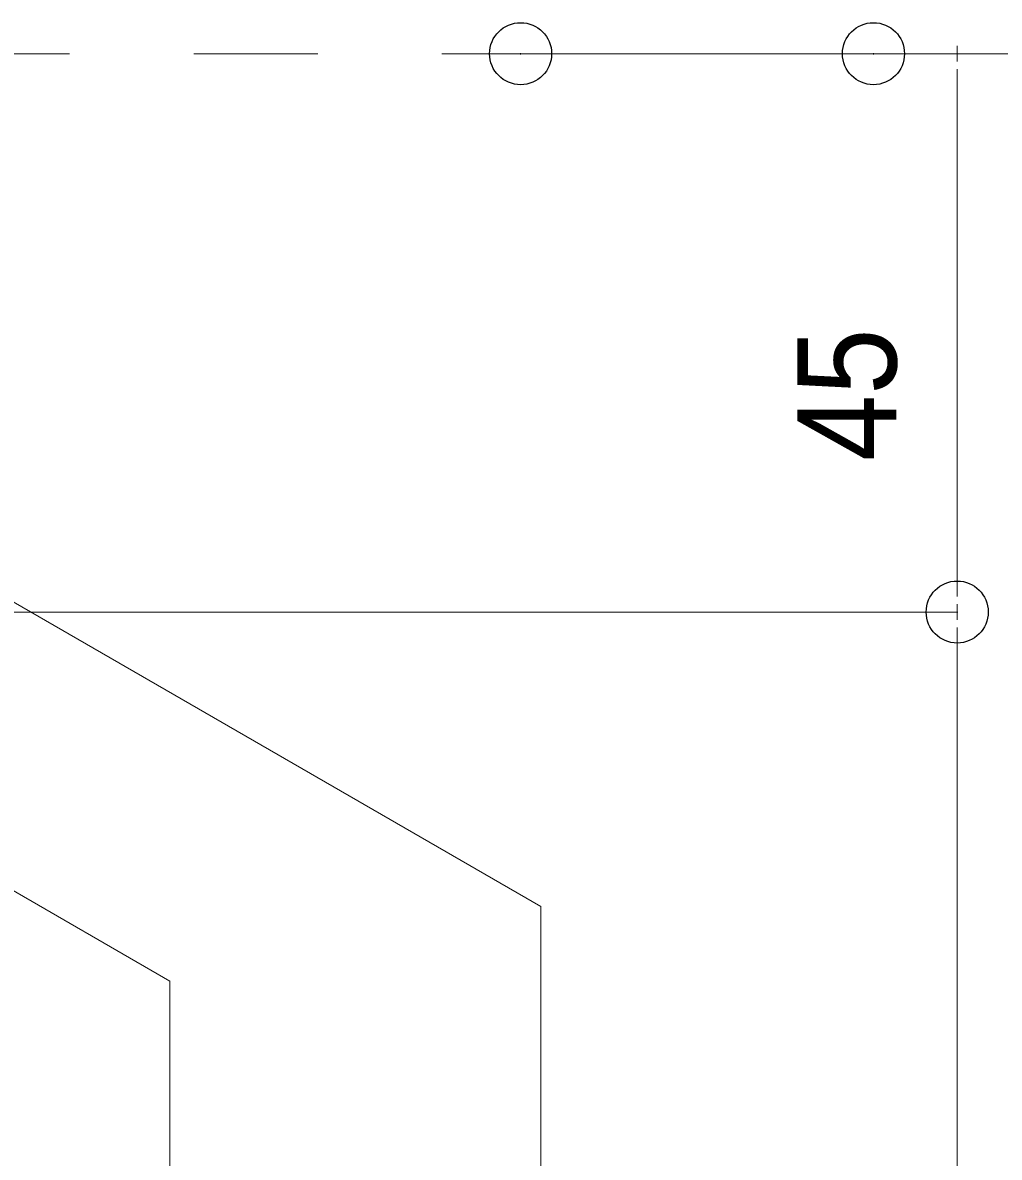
# Model space of a CAD drawing. Units: millimetres, scale not verified. Extents: x -829 to 829, y -160 to 161.
# Drawn here: x -492.38 to -476.65, y 42.96 to 61.25 of the extents above; entities that cross this region are included whole.
import ezdxf
from ezdxf.enums import TextEntityAlignment as Align

# ---------------------------------------------------------------- set-up
doc = ezdxf.new("R2010")
doc.units = ezdxf.units.MM
doc.header["$LTSCALE"] = 2
doc.header["$PDMODE"] = 32
doc.header["$PDSIZE"] = 1
doc.linetypes.add('CHAIN1', pattern=[8, 5, -1, 1, -1])
for name, color, linetype, lineweight in [('0-0_一般', 4, 'Continuous', 9), ('0-4_寸法', 7, 'Continuous', 9), ('0-5_0', 7, 'Continuous', 9), ('0-7_文字', 4, 'Continuous', 9)]:
    doc.layers.add(name, color=color, linetype=linetype, lineweight=lineweight)
doc.layers.add('0-6_Defpoints', color=7, linetype='Continuous')
doc.styles.add('Osaka', font='')
doc.styles.get('Osaka').set_extended_font_data('Osaka')

# ---------------------------------------------------------------- blocks, each defined once
blk = doc.blocks.new('_DOT')
at = {"layer": '0-5_0'}
for p, q in [((-1, 0), (-2, 0)), ((-0.5, 0), (0.5, 0))]:
    blk.add_line(p, q, dxfattribs=at)

msp = doc.modelspace()

# ---------------------------------------------------------------- linework, layer by layer
at = {"layer": '0-0_一般', "color": 7, "linetype": 'CHAIN1'}
msp.add_line((-533.626, 60.751), (-481.826, 60.751), dxfattribs=at)
at = {"layer": '0-4_寸法'}
for p, q in [((-483.359, 60.751), (-471.359, 60.751)), ((-477.675, 60.751), (-477.325, 60.751)), ((-477.325, 60.25), (-477.325, 52.252)), ((-504.086, 51.751), (-477.325, 51.751)), ((-492.225, 51.751), (-477.325, 51.751)), ((-477.325, -49.748), (-477.325, 51.25))]:
    msp.add_line(p, q, dxfattribs=at)
at = {"layer": '0-6_Defpoints'}
for p in [(-484.359, 60.751), (-478.675, 60.751), (-477.325, 51.751), (-477.325, 51.751)]:
    msp.add_point(p, dxfattribs=at)
at = {"layer": '0-7_文字', "color": 7}
for p, q in [((-501.757, 57.239), (-484.032, 47.005)), ((-507.986, 56.181), (-490.008, 45.802)), ((-484.032, 47.005), (-484.032, 14.232)), ((-490.008, 45.802), (-490.008, -9.945))]:
    msp.add_line(p, q, dxfattribs=at)

# ---------------------------------------------------------------- block references
at = {"layer": '0-4_寸法', "xscale": 0.2503723, "yscale": 0.2503723}
for p, rotation in [((-477.325, 60.751), 90), ((-477.325, 51.751), 270), ((-477.325, 51.751), 90)]:
    msp.add_blockref('_DOT', p, dxfattribs=dict(at, rotation=rotation))

# ---------------------------------------------------------------- texts
at = {"layer": '0-4_寸法', "style": 'Osaka', "width": 0.9}
msp.add_text('45', height=1.598, rotation=90, dxfattribs=at).set_placement((-477.825, 54.183), align=Align.BOTTOM_LEFT)

doc.saveas('drawing.dxf')
